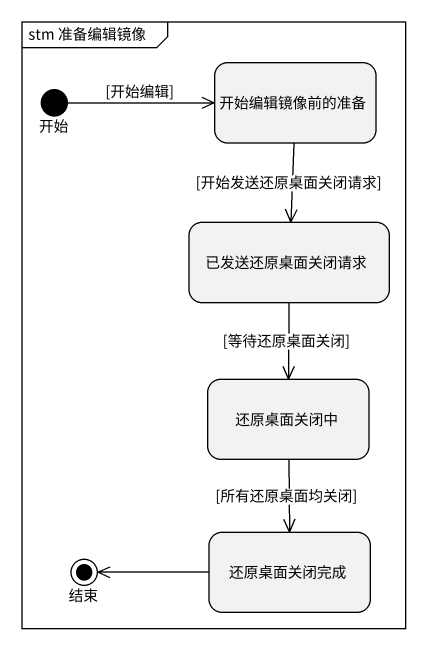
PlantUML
@startuml
mainframe stm 准备编辑镜像
hide empty description
state 开始 <<start>>
state 开始编辑镜像前的准备
state 已发送还原桌面关闭请求
state 还原桌面关闭中
state 结束 <<end>>
state 还原桌面关闭完成
开始 -right-> 开始编辑镜像前的准备 : [开始编辑]
开始编辑镜像前的准备 --> 已发送还原桌面关闭请求 : [开始发送还原桌面关闭请求]
已发送还原桌面关闭请求 --> 还原桌面关闭中 : [等待还原桌面关闭]
还原桌面关闭中 --> 还原桌面关闭完成 : [所有还原桌面均关闭]
还原桌面关闭完成 -left-> 结束
@enduml
